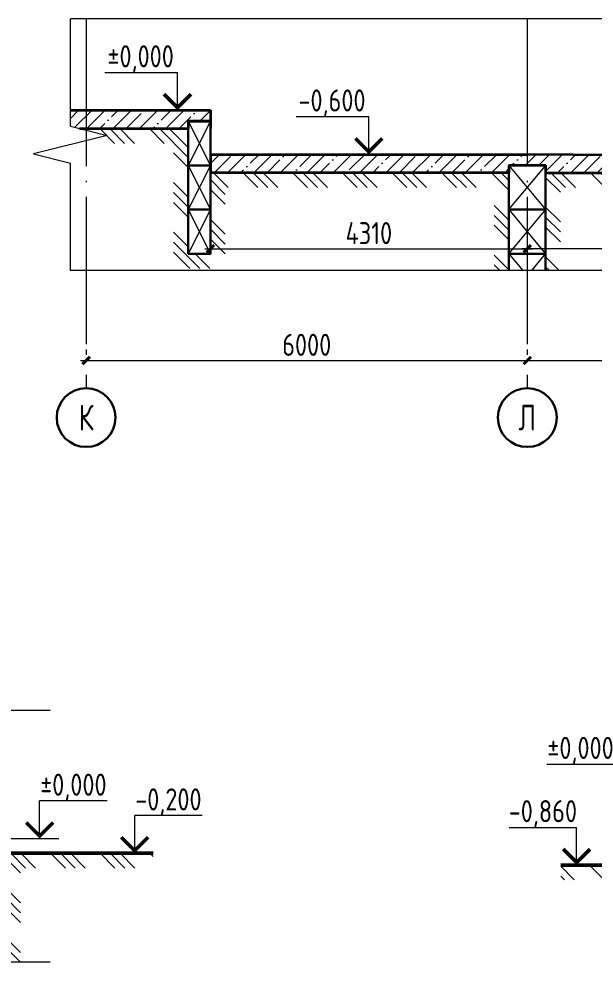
# Model space of a CAD drawing. Extents: x -965262 to 1142518, y -357520 to 71675.
# Drawn here: x 241798 to 249622, y -207398 to -194576 of the extents above; entities that cross this region are included whole.
import ezdxf

# ---------------------------------------------------------------- set-up
doc = ezdxf.new("R2010")
doc.units = 0
doc.header["$LTSCALE"] = 10
doc.linetypes.add('DOTE', pattern=[2.42, 2, -0.2, 0.02, -0.2])
doc.layers.get('0').update_dxf_attribs({"linetype": 'CONTINUOUS', "lineweight": 30})
doc.layers.get('Defpoints').update_dxf_attribs({"linetype": 'CONTINUOUS'})
doc.layers.add('DOTE', color=7, linetype='DOTE', lineweight=9)
doc.layers.add('полы', color=3, linetype='CONTINUOUS', lineweight=35)
doc.styles.add('GOST 2.304', font='isocpeur.ttf', dxfattribs={"width": 0.75, "height": 250})
doc.styles.add('ГОСТ 2м', font='isocpeur.ttf', dxfattribs={"width": 0.8, "height": 250})
doc.dimstyles.new('ГОСТ 2м', dxfattribs={"dimtxt": 250, "dimasz": 100, "dimexe": 75, "dimexo": 150, "dimgap": 62.5, "dimtad": 1, "dimdec": 0, "dimtxsty": 'ГОСТ 2м', "dimblk": 'ARCHTICK', "dimcen": 150, "dimdle": 75, "dimclrd": 256, "dimclre": 256, "dimclrt": 256, "dimadec": 0, "dimazin": 0, "dimtfac": 1, "dimtdec": 0, "dimtmove": 0, "dimatfit": 3, "dimldrblk": 'OBLIQUE', "dimfxl": 1, "dimlwd": 15, "dimlwe": 15, "dimarcsym": 0})

# ---------------------------------------------------------------- blocks, each defined once
blk = doc.blocks.new('_ArchTick')
at = {"color": 0, "linetype": 'ByBlock', "lineweight": 0, "const_width": 0.4}
blk.add_lwpolyline([(-0.5, -0.5), (0.5, 0.5)], dxfattribs=at)
blk = doc.blocks.new('*D1543')
at = {"lineweight": 15, "transparency": 16777216}
for p, q in [((248713, -199070), (248713, -199145)), ((254713, -199070), (254713, -199145)), ((248638, -199220), (254788, -199220))]:
    blk.add_line(p, q, dxfattribs=at)
at = {"layer": 'Defpoints', "color": 0, "lineweight": 15, "transparency": 16777216}
for p in [(248713, -199220), (254713, -199220), (254713, -199220)]:
    blk.add_point(p, dxfattribs=at)
at = {"lineweight": 15, "transparency": 16777216, "xscale": 100, "yscale": 100, "zscale": 100, "rotation": 180}
blk.add_blockref('_ArchTick', (248713, -199220), dxfattribs=at)
at = {"lineweight": 15, "transparency": 16777216, "xscale": 100, "yscale": 100, "zscale": 100}
blk.add_blockref('_ArchTick', (254713, -199220), dxfattribs=at)
at = {"lineweight": 15, "transparency": 16777216, "insert": (251713, -199007), "char_height": 250, "attachment_point": 5, "style": 'ГОСТ 2м'}
blk.add_mtext('{\\H1.2x;6000}', dxfattribs=at)
blk = doc.blocks.new('_Oblique')
at = {"color": 0, "linetype": 'ByBlock', "lineweight": -2}
blk.add_line((-0.5, -0.5), (0.5, 0.5), dxfattribs=at)
blk = doc.blocks.new('*D1602')
at = {"lineweight": 15, "ltscale": 50, "transparency": 16777216}
for p, q in [((251590, -196588), (251590, -197776)), ((248713, -197551), (248713, -197626)), ((251665, -197701), (248638, -197701))]:
    blk.add_line(p, q, dxfattribs=at)
at = {"layer": 'Defpoints', "color": 0, "lineweight": 15, "ltscale": 50, "transparency": 16777216}
for p in [(251590, -196438, -1337), (248713, -197701), (248713, -197701)]:
    blk.add_point(p, dxfattribs=at)
at = {"lineweight": 15, "ltscale": 50, "transparency": 16777216, "xscale": 100, "yscale": 100, "zscale": 100, "rotation": 180}
blk.add_blockref('_ArchTick', (248713, -197701), dxfattribs=at)
at = {"lineweight": 15, "ltscale": 50, "transparency": 16777216, "xscale": 100, "yscale": 100, "zscale": 100}
blk.add_blockref('_ArchTick', (251590, -197701), dxfattribs=at)
at = {"lineweight": 15, "ltscale": 50, "transparency": 16777216, "insert": (250151, -197489), "char_height": 250, "attachment_point": 5, "style": 'ГОСТ 2м'}
blk.add_mtext('{\\H1.2x;2875}', dxfattribs=at)
blk = doc.blocks.new('*D1603')
at = {"lineweight": 15, "ltscale": 50, "transparency": 16777216}
for p, q in [((244403, -195968), (244403, -197776)), ((248713, -197551), (248713, -197626)), ((244328, -197701), (248788, -197701))]:
    blk.add_line(p, q, dxfattribs=at)
at = {"layer": 'Defpoints', "color": 0, "lineweight": 15, "ltscale": 50, "transparency": 16777216}
for p in [(244403, -195818, 1267), (248713, -197701), (248713, -197701)]:
    blk.add_point(p, dxfattribs=at)
at = {"lineweight": 15, "ltscale": 50, "transparency": 16777216, "xscale": 100, "yscale": 100, "zscale": 100, "rotation": 180}
blk.add_blockref('_ArchTick', (244403, -197701), dxfattribs=at)
at = {"lineweight": 15, "ltscale": 50, "transparency": 16777216, "xscale": 100, "yscale": 100, "zscale": 100}
blk.add_blockref('_ArchTick', (248713, -197701), dxfattribs=at)
at = {"lineweight": 15, "ltscale": 50, "transparency": 16777216, "insert": (246558, -197489), "char_height": 250, "attachment_point": 5, "style": 'ГОСТ 2м'}
blk.add_mtext('{\\H1.2x;4310}', dxfattribs=at)
blk = doc.blocks.new('*D1545')
at = {"lineweight": 15, "transparency": 16777216}
for p, q in [((242713, -199070), (242713, -199145)), ((248713, -199070), (248713, -199145)), ((242638, -199220), (248788, -199220))]:
    blk.add_line(p, q, dxfattribs=at)
at = {"layer": 'Defpoints', "color": 0, "lineweight": 15, "transparency": 16777216}
for p in [(242713, -199220), (248713, -199220), (248713, -199220)]:
    blk.add_point(p, dxfattribs=at)
at = {"lineweight": 15, "transparency": 16777216, "xscale": 100, "yscale": 100, "zscale": 100, "rotation": 180}
blk.add_blockref('_ArchTick', (242713, -199220), dxfattribs=at)
at = {"lineweight": 15, "transparency": 16777216, "xscale": 100, "yscale": 100, "zscale": 100}
blk.add_blockref('_ArchTick', (248713, -199220), dxfattribs=at)
at = {"lineweight": 15, "transparency": 16777216, "insert": (245713, -199007), "char_height": 250, "attachment_point": 5, "style": 'ГОСТ 2м'}
blk.add_mtext('{\\H1.2x;6000}', dxfattribs=at)

msp = doc.modelspace()

# ---------------------------------------------------------------- hatches: boundary and pattern name
at = {"lineweight": 15, "ltscale": 50}
h = msp.add_hatch(dxfattribs=at)
h.set_pattern_fill('ANSI35', color=3, scale=40, style=0)
h.set_pattern_definition([(45, (-2729092.08, -39518.6), (-179.605122, 179.605122), []), (45, (-2728912.47, -39518.6), (-179.605122, 179.605122), [317.5, -63.5, 0, -63.5])])
h.paths.add_polyline_path([(251712.7, -196648.9), (251657.7, -196648.9), (251657.7, -196668.3), (251712.7, -196668.3)], flags=16)
h.paths.add_polyline_path([(251767.7, -196648.9), (251712.7, -196648.9), (251712.7, -196668.3), (251767.7, -196668.3)], flags=16)
h.paths.add_polyline_path([(242498.1, -196068.3), (242498.1, -195818.3), (244402.7, -195818.3), (244402.7, -195968.3), (244102.7, -195968.3), (244102.7, -196068.3)])
h.paths.add_polyline_path([(244402.7, -196668.3), (244402.7, -196368.3), (248402.7, -196368.3), (248402.7, -196418.3), (248712.7, -196418.3), (250112.7, -196428.1), (251112.7, -196428.1), (251112.7, -196368.3), (253112.7, -196368.3), (253112.7, -196428.1), (253312.7, -196428.1), (254712.7, -196418.3), (256082.7, -196418.3), (256082.7, -196668.3), (254962.7, -196668.3), (254962.7, -196568.3), (254462.7, -196568.3), (254462.7, -196668.3), (248962.7, -196668.3), (248962.7, -196568.3), (248462.7, -196568.3), (248462.7, -196668.3)])
h.paths.add_polyline_path([(260432.7, -196668.3), (260547.7, -196668.3), (260547.7, -196418.3), (260432.7, -196418.3)])
h.paths.add_polyline_path([(260547.7, -195968.3), (261047.7, -195968.3), (261047.7, -195818.3), (260547.7, -195818.3)])
h.paths.add_polyline_path([(242498.1, -196068.3), (242623.8, -196068.3), (242498.1, -196036.9)], flags=17)
h.paths.add_polyline_path([(244402.7, -196418.3), (248402.7, -196418.3), (248402.7, -196368.3), (244402.7, -196368.3)], flags=17)
h.paths.add_polyline_path([(251632.7, -196648.9), (251632.7, -196498.9), (251712.7, -196508.3), (251792.7, -196498.9), (251792.7, -196648.9)], flags=16)
h.paths.add_polyline_path([(250112.7, -196428.1), (251112.7, -196428.1), (251112.7, -196368.3), (253112.7, -196368.3), (253112.7, -196428.1), (253312.7, -196428.1), (251835.2, -196438.3), (251835.2, -196448.3), (251817.7, -196448.3), (251817.7, -196468.3), (251797.7, -196468.3), (251797.7, -196498.3), (251712.7, -196508.3), (251627.7, -196498.3), (251627.7, -196468.3), (251607.7, -196468.3), (251607.7, -196448.3), (251590.2, -196448.3), (250112.7, -196428.1)], flags=16)
h = msp.add_hatch(dxfattribs=at)
h.set_pattern_fill('MCSHATCHBG', color=256, scale=30, angle=90, style=0, pattern_type=2)
h.set_pattern_definition([(135, (996173.5, -1217993.3), (-337.49995, -337.49995), []), (135, (996173.5, -1217858.3), (-337.49995, -337.49995), []), (135, (996173.5, -1218398.3), (-337.49995, -337.49995), [])])
h.paths.add_polyline_path([(242698.1, -196268.3), (242698.1, -196068.3), (244102.7, -196068.3), (244102.7, -197768.3), (244402.7, -197768.3), (244402.7, -196668.3), (248462.7, -196668.3), (248462.7, -197997.3), (248262.7, -197997.3), (248262.7, -196868.3), (244602.7, -196868.3), (244602.7, -197968.3), (243902.7, -197968.3), (243902.7, -196268.3), (242698.1, -196268.3)])
h.paths.add_polyline_path([(248962.7, -197997.3), (248962.7, -196668.3), (254462.7, -196668.3), (254462.7, -197997.3), (254262.7, -197997.3), (254264.9, -196868.3), (249162.7, -196868.3), (249162.7, -197997.3)])
h.paths.add_polyline_path([(254962.7, -197997.3), (254962.7, -196668.3), (256082.7, -196668.3), (256082.7, -197118.3), (255982.7, -197118.3), (255982.7, -197218.3), (260532.7, -197218.3), (260532.7, -197118.3), (260432.7, -197118.3), (260432.7, -196668.3), (260547.7, -196668.3), (260547.7, -197997.3), (260347.7, -197997.3), (260352, -197418.3), (255882.7, -197418.3), (255882.7, -196868.3), (255162.7, -196868.3), (255162.7, -197997.3)])
h.paths.add_polyline_path([(261047.7, -197997.3), (261047.7, -196528.3), (262224.9, -196528.3), (262224.9, -196728.3), (261247.7, -196728.3), (261247.7, -197997.3)])
h = msp.add_hatch(dxfattribs=at)
h.set_pattern_fill('MCSHATCHBG', color=256, scale=30, angle=90, style=0, pattern_type=2)
h.set_pattern_definition([(135, (983279.5, -1218993.8), (-337.49995, -337.49995), []), (135, (983279.5, -1218858.8), (-337.49995, -337.49995), []), (135, (983279.5, -1219398.8), (-337.49995, -337.49995), [])])
h.paths.add_polyline_path([(227630, -206168.9), (234931.6, -206168.9), (234931.6, -205968.9), (227630, -205968.9)])
h.paths.add_polyline_path([(235041.6, -206168.9), (241122.1, -206168.9), (241122.1, -205968.9), (235041.6, -205968.9)])
h.paths.add_polyline_path([(241622.1, -207397.9), (241622.1, -205918.9), (243623, -205918.9), (243623, -206118.9), (241822.1, -206118.9), (241822.1, -207397.9)])
h.paths.add_polyline_path([(240922.1, -206168.9), (241122.1, -206168.9), (241122.1, -207397.9), (240922.1, -207397.9)])
h.paths.add_polyline_path([(235087.1, -206168.9), (235587.1, -206168.9), (235587.1, -205968.9), (235087.1, -205968.9)])
h.paths.add_polyline_path([(235587.1, -206168.9), (235787.1, -206168.9), (235787.1, -207397.9), (235587.1, -207397.9)])
h.paths.add_polyline_path([(235087.1, -206168.9), (234887.1, -206168.9), (234887.1, -207397.9), (235087.1, -207397.9)])
h.paths.add_polyline_path([(229037.1, -206168.9), (229537.1, -206168.9), (229537.1, -205968.9), (229037.1, -205968.9)])
h.paths.add_polyline_path([(229037.1, -207397.9), (228837.1, -207397.9), (228837.1, -206168.9), (229037.1, -206168.9)])
h.paths.add_polyline_path([(229537.1, -207397.9), (229737.1, -207397.9), (229737.1, -206168.9), (229537.1, -206168.9)])

# ---------------------------------------------------------------- linework, layer by layer
at = {"color": 5, "lineweight": 15, "ltscale": 100}
for p, q in [((242498.1, -196036.9, 9801.8), (242498.1, -194576.3, 9801.8)), ((242498.1, -197997.5, 9801.8), (242498.1, -196536.9, 9801.8))]:
    msp.add_line(p, q, dxfattribs=at)
at = {"color": 5, "lineweight": 15, "ltscale": 50}
for p, q in [((251872.9, -194576.3, 9801.8), (242498.1, -194576.3, 9801.8)), ((251872.9, -197997.3, 9801.8), (242498.1, -197997.3, 9801.8)), ((242222.1, -203976.9, 9801.8), (234726.1, -203976.9, 9801.8)), ((242222.1, -207397.9, 9801.8), (234726.1, -207397.9, 9801.8))]:
    msp.add_line(p, q, dxfattribs=at)
at = {"lineweight": 15, "ltscale": 0.3}
for p, q in [((242966.6, -195305.1, 10492.8), (243955.2, -195305.1, 10492.8)), ((245569.1, -195905.3, 10669.5), (246557.7, -195905.3, 10669.5)), ((248977.3, -204705.7, 16683.5), (249895.4, -204705.7, 16683.5)), ((242998.9, -205205.8, 9436), (242080.8, -205205.8, 9436)), ((244291.1, -205405.8, 9789.8), (243373, -205405.8, 9789.8)), ((248465.5, -205565.7, 16321.4), (249383.6, -205565.7, 16321.4))]:
    msp.add_line(p, q, dxfattribs=at)
at = {"lineweight": 15}
for p, q in [((243955.2, -195818.2, 10492.8), (243955.2, -195305.1, 10492.8)), ((246557.7, -196418.3, 10669.5), (246557.7, -195905.3, 10669.5)), ((244102.7, -195968.3, 9801.8), (244402.7, -196568.3, 9801.8)), ((244402.7, -195968.3, 9801.8), (244102.7, -196568.3, 9801.8)), ((244102.7, -196568.3, 9801.8), (244402.7, -197168.3, 9801.8)), ((244402.7, -196568.3, 9801.8), (244102.7, -197168.3, 9801.8)), ((248462.7, -196568.3, 9801.8), (248962.7, -197168.3, 9801.8)), ((248462.7, -197168.3, 9801.8), (248962.7, -196572.3, 9850.6)), ((244102.7, -197168.3, 9801.8), (244402.7, -197768.3, 9801.8)), ((244402.7, -197168.3, 9801.8), (244102.7, -197768.3, 9801.8)), ((248462.7, -197168.3, 9801.8), (248962.7, -197768.3, 9801.8)), ((248462.7, -197768.3, 9801.8), (248962.7, -197172.3, 9850.6)), ((248462.7, -197768.3, 9801.8), (248653.5, -197997.3, 9801.8)), ((248773.9, -197997.3, 9832.2), (248962.7, -197772.3, 9850.6)), ((242080.8, -205718.9, 9436), (242080.8, -205205.8, 9436)), ((243373, -205918.9, 9789.8), (243373, -205405.8, 9789.8)), ((249383.6, -206078.7, 16321.4), (249383.6, -205565.7, 16321.4))]:
    msp.add_line(p, q, dxfattribs=at)
at = {"ltscale": 50}
for p, q in [((244402.7, -196568.3, 9801.8), (244102.7, -196568.3, 9801.8)), ((248462.7, -197768.3, 9801.8), (248462.7, -197997.3, 9801.8)), ((248962.7, -197768.3, 9801.8), (248662.7, -197768.3, 9801.8)), ((248962.7, -197997.3, 9801.8), (248962.7, -197768.3, 9801.8))]:
    msp.add_line(p, q, dxfattribs=at)
at = {"lineweight": 15, "ltscale": 100, "extrusion": (0, 1, 0)}
msp.add_line((241622.1, -205718.9, 9801.8), (242339.5, -205718.9, 9070.2), dxfattribs=at)
at = {"lineweight": 50, "ltscale": 50}
for p, q in [((243623, -205918.9, 9789.8), (241622.1, -205918.9, 9801.8)), ((250331.9, -206078.7, 16321.4), (249167.5, -206078.7, 16321.4))]:
    msp.add_line(p, q, dxfattribs=at)
at = {"lineweight": 15, "ltscale": 50}
for p, q in [((249352.6, -206278.7, 9801.8), (249167.5, -206093.5, 9801.8)), ((249757.6, -206278.7, 9801.8), (249557.6, -206078.7, 9801.8)), ((249217.6, -206278.7, 9801.8), (249167.5, -206228.5, 9801.8))]:
    msp.add_line(p, q, dxfattribs=at)
at = {"lineweight": 15, "const_width": 50}
for points, elevation in [([(243772.9, -195600.5), (243955.2, -195782.8), (244137.5, -195600.5)], 10492.8), ([(246375.3, -196200.7), (246557.7, -196383), (246740, -196200.7)], 10669.5), ([(242263.1, -205501.2), (242080.8, -205683.5), (241898.5, -205501.2)], 9436), ([(243555.4, -205701.2), (243373, -205883.5), (243190.7, -205701.2)], 9789.8), ([(249201.2, -205861.1), (249383.6, -206043.4), (249565.9, -205861.1)], 16321.4)]:
    msp.add_lwpolyline(points, dxfattribs=dict(at, elevation=elevation))
at = {"color": 5, "lineweight": 15, "ltscale": 10, "elevation": 9801.8}
for points in [[(242498.1, -196036.9), (242998.1, -196161.9)], [(242998.1, -196161.9), (241998.1, -196411.9)], [(241998.1, -196411.9), (242498.1, -196536.9)]]:
    msp.add_lwpolyline(points, dxfattribs=at)
at = {"ltscale": 50, "elevation": 9801.8}
for points in [[(244102.7, -196568.3), (244402.7, -196568.3), (244402.7, -195968.3), (244102.7, -195968.3)], [(244102.7, -197168.3), (244402.7, -197168.3), (244402.7, -196568.3), (244102.7, -196568.3)], [(248462.7, -197168.3), (248962.7, -197168.3), (248962.7, -196568.3), (248462.7, -196568.3)], [(244102.7, -197768.3), (244402.7, -197768.3), (244402.7, -197168.3), (244102.7, -197168.3)], [(248462.7, -197768.3), (248962.7, -197768.3), (248962.7, -197168.3), (248462.7, -197168.3)]]:
    msp.add_lwpolyline(points, close=True, dxfattribs=at)
at = {"layer": 'DOTE', "ltscale": 100}
for p, q in [((242712.7, -194576.3, 9801.8), (242712.7, -199595.8, 9801.8)), ((248712.7, -194576.3, 9801.8), (248712.7, -199595.8, 9801.8))]:
    msp.add_line(p, q, dxfattribs=at)
at = {"layer": 'DOTE', "linetype": 'Continuous', "lineweight": 30}
for centre in [(242712.7, -199995.8, 11253.1), (248712.7, -199995.8, 11253.1)]:
    msp.add_circle(centre, 400, dxfattribs=at)
at = {"layer": 'полы', "ltscale": 50}
for p, q in [((242498.1, -195818.3, 10715.9), (244402.7, -195818.3, 11069)), ((244402.7, -195818.3, 11069), (244402.7, -195968.3, 9801.8)), ((244402.7, -195968.3, 9801.8), (244102.7, -195968.3, 9801.8)), ((244402.7, -195968.3, 9801.8), (244102.7, -195968.3, 9801.8)), ((244102.7, -195968.3, 9801.8), (244402.7, -195968.3, 9801.8)), ((244102.7, -195968.3, 9801.8), (244102.7, -196068.3, 11013.4)), ((244402.7, -195968.3, 9801.8), (244402.7, -196068.3, 9801.8)), ((242623.8, -196068.3, 10739.2), (244102.7, -196068.3, 11013.4)), ((244402.7, -196418.3, 10270), (248712.7, -196418.3, 11069)), ((244402.7, -196418.3, 10270), (244402.7, -196668.3, 10755.7)), ((251590.2, -196438.3, 8464.5), (248712.7, -196418.3, 11069)), ((248462.7, -196668.3, 10003), (244402.7, -196668.3, 10755.7)), ((248962.7, -196568.3, 9801.8), (248462.7, -196568.3, 9801.8)), ((248462.7, -196568.3, 9801.8), (248462.7, -196668.3, 11022.7)), ((248962.7, -196568.3, 9801.8), (248962.7, -196668.3, 11022.7)), ((248962.7, -196668.3, 10003), (254462.7, -196668.3, 11022.7))]:
    msp.add_line(p, q, dxfattribs=at)
at = {"layer": 'полы', "lineweight": 0, "ltscale": 50}
msp.add_line((254712.7, -196418.3, 10755.7), (248712.7, -196418.3, 10755.7), dxfattribs=at)

# ---------------------------------------------------------------- texts
at = {"char_height": 300, "width": 1200, "attachment_point": 5, "style": 'GOST 2.304'}
for s, insert in [('{\\W0.8;%%P0,000}', (243454.2, -195120.4, 10492.8)), ('{\\W0.8;-0,600}', (246056.7, -195720.6, 10669.5)), ('{\\W0.8;%%P0,000}', (249436.9, -204520.9, 16683.5)), ('{\\W0.8;%%P0,000}', (242539.3, -205021.1, 9436)), ('{\\W0.8;-0,200}', (243831.6, -205221.1, 9789.8)), ('{\\W0.8;-0,860}', (248925, -205380.9, 16321.4))]:
    msp.add_mtext(s, dxfattribs=dict(at, insert=insert))
at = {"layer": 'DOTE', "linetype": 'Continuous', "lineweight": 30, "ltscale": 100, "char_height": 350, "width": 800, "attachment_point": 5, "style": 'GOST 2.304'}
for s, insert in [('К', (242712.7, -199995.8, 11253.1)), ('Л', (248712.7, -199995.8, 11253.1))]:
    msp.add_mtext(s, dxfattribs=dict(at, insert=insert))

# ---------------------------------------------------------------- dimensions: what is measured, and where the dimension line sits
at = {"lineweight": 15, "ltscale": 50}
for p1, text, picture, middle in [((244402.7, -195818.3, 11069), '{\\H1.2x;<>}', '*D1603', (246557.7, -197488.9, 9801.8)), ((251590.2, -196438.3, 8464.5), '{\\H1.2x;2875}', '*D1602', (250151.4, -197488.9, 9801.8))]:
    dim = msp.add_linear_dim(base=(248712.7, -197701.4, 9801.8), p1=p1, p2=(248712.7, -197701.4, 9801.8), text=text, dimstyle='ГОСТ 2м', dxfattribs=at)
    dim.commit()
    dim.dimension.update_dxf_attribs({"geometry": picture, "text_midpoint": middle})
at = {"lineweight": 15}
for base, p1, p2, picture, middle in [((248712.7, -199219.9, 13061.6), (242712.7, -199219.9, 13061.6), (248712.7, -199219.9, 13061.6), '*D1545', (245712.7, -199007.4, 13061.6)), ((254712.7, -199219.9, 13061.6), (248712.7, -199219.9, 13061.6), (254712.7, -199219.9, 13061.6), '*D1543', (251712.7, -199007.4, 13061.6))]:
    dim = msp.add_linear_dim(base=base, p1=p1, p2=p2, text='{\\H1.2x;<>}', dimstyle='ГОСТ 2м', dxfattribs=at)
    dim.commit()
    dim.dimension.update_dxf_attribs({"geometry": picture, "text_midpoint": middle})

doc.saveas('drawing.dxf')
